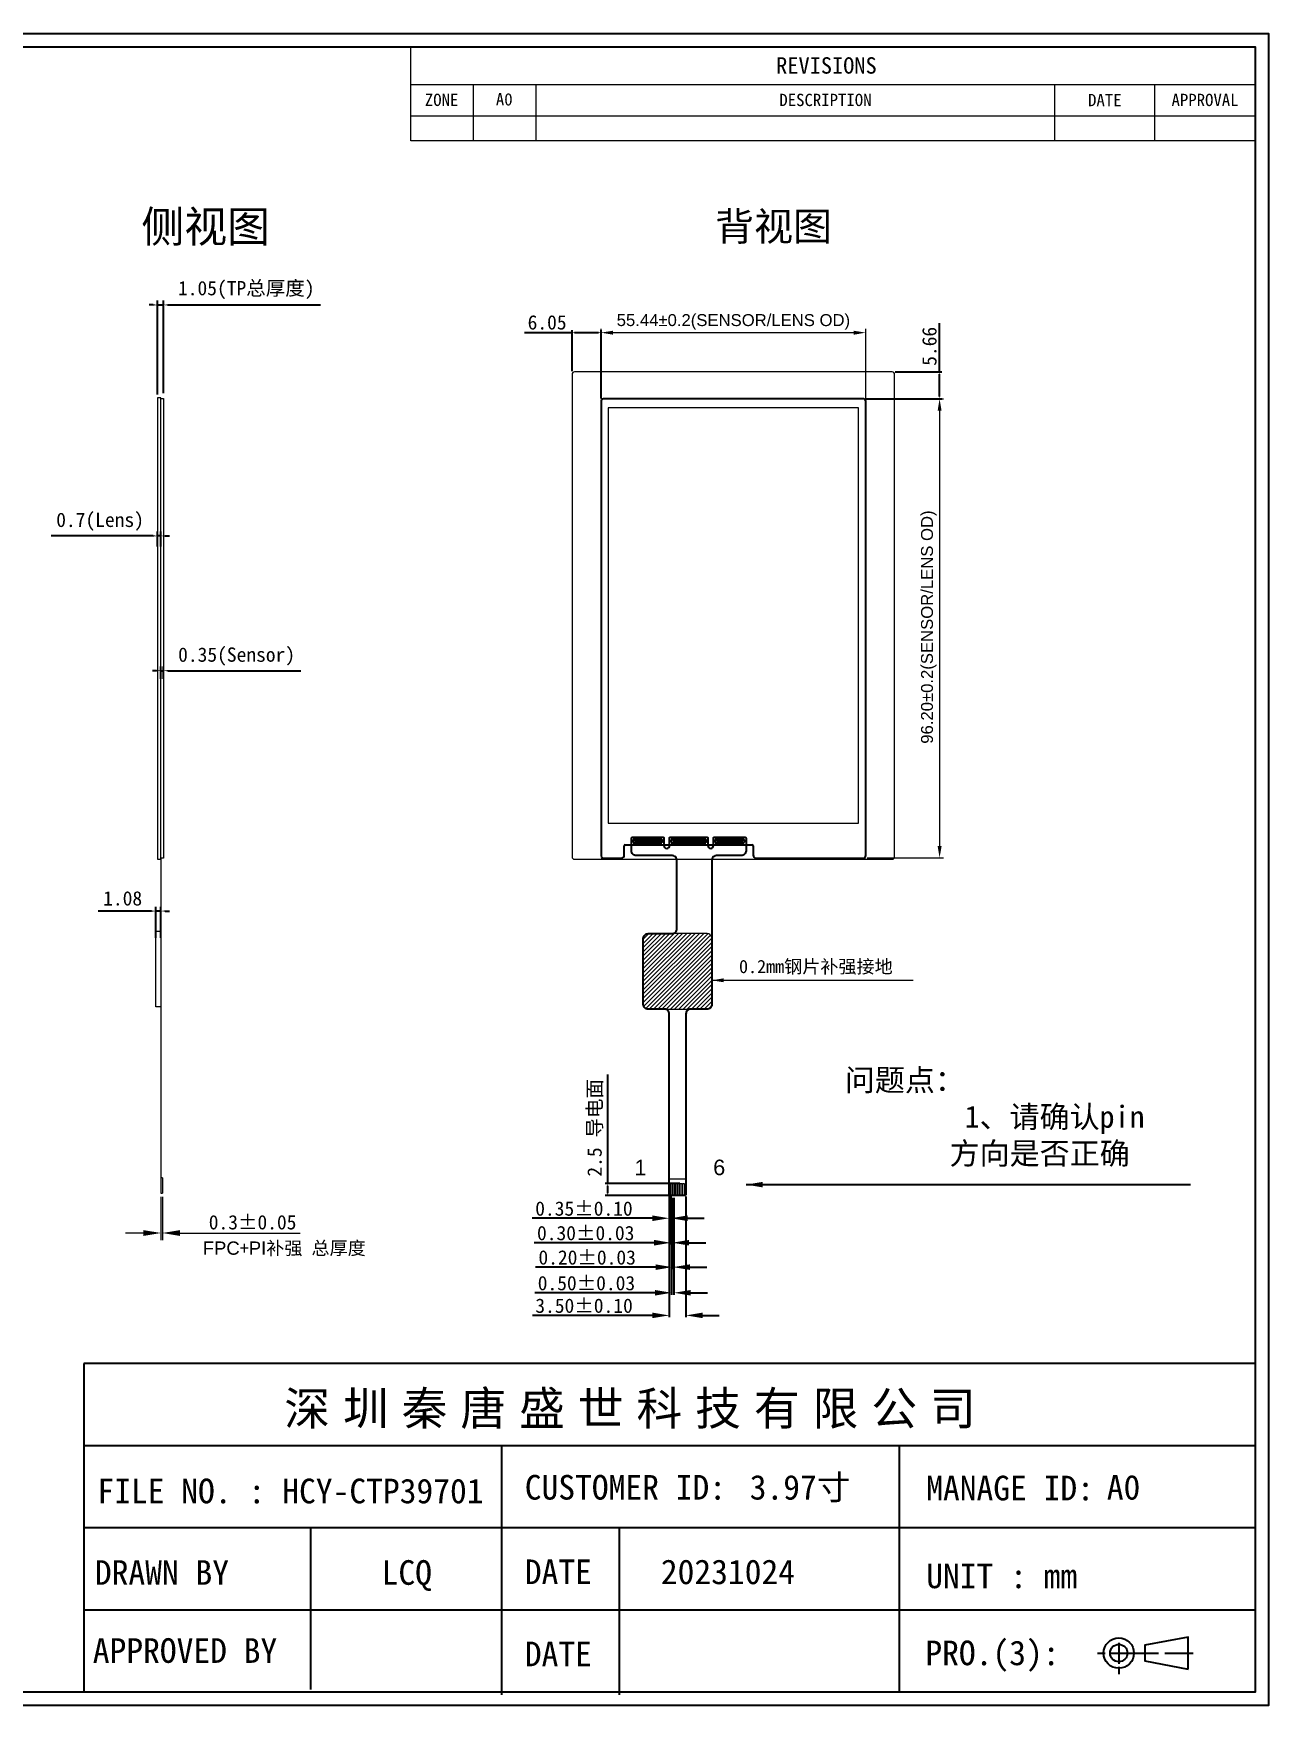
# Model space of a CAD drawing. Header units: millimetres. Extents: x 41784 to 43191, y -4854 to -4504.
# Drawn here: x 41974.5 to 42233.2, y -4854.3 to -4504 of the extents above; entities that cross this region are included whole.
import ezdxf
from ezdxf.lldxf.tags import DXFTag

# ---------------------------------------------------------------- set-up
doc = ezdxf.new("R2010")
doc.units = ezdxf.units.MM
doc.header["$MEASUREMENT"] = 0
doc.header["$PDMODE"] = 3
doc.header["$PDSIZE"] = 0.3125
doc.layers.get('0').update_dxf_attribs({"linetype": 'CONTINUOUS'})
doc.layers.get('Defpoints').update_dxf_attribs({"linetype": 'CONTINUOUS'})
for name, color, linetype in [('COVER LENS', 6, 'CONTINUOUS'), ('FPC', 3, 'CONTINUOUS'), ('sensor OD', 7, 'CONTINUOUS')]:
    doc.layers.add(name, color=color, linetype=linetype)
for name, color, linetype, lineweight in [('DIM', 4, 'CONTINUOUS', 9), ('图框', 2, 'CONTINUOUS', 25), ('背胶', 2, 'CONTINUOUS', 18)]:
    doc.layers.add(name, color=color, linetype=linetype, lineweight=lineweight)
doc.styles.add('AAAAAA', font='arial.ttf')
doc.styles.add('Arial', font='arial.ttf', dxfattribs={"height": 2.5})
doc.styles.get("Standard").update_dxf_attribs({"font": 'simhei.ttf', "height": 3})
doc.styles.add('TITLE', font='arial.ttf')
doc.styles.add('宋体', font='', dxfattribs={"height": 3})
doc.styles.add('样式 1', font='arial.ttf', dxfattribs={"height": 3})
doc.styles.get('宋体').set_extended_font_data('SimSun')
tags = doc.linetypes.add('DASHDOT', pattern=[70, 31, -13, 13, -13]).pattern_tags.tags
tags[10:11] = [DXFTag(74, 4), DXFTag(75, 0), DXFTag(340, '0'), DXFTag(46, 0.0), DXFTag(50, 0.0), DXFTag(44, 0.0), DXFTag(45, 0.0)]
tags[8:9] = [DXFTag(74, 4), DXFTag(75, 0), DXFTag(340, '0'), DXFTag(46, 0.0), DXFTag(50, 0.0), DXFTag(44, 0.0), DXFTag(45, 0.0)]
tags[6:7] = [DXFTag(74, 4), DXFTag(75, 0), DXFTag(340, '0'), DXFTag(46, 0.0), DXFTag(50, 0.0), DXFTag(44, 0.0), DXFTag(45, 0.0)]
tags[4:5] = [DXFTag(74, 4), DXFTag(75, 0), DXFTag(340, '0'), DXFTag(46, 0.0), DXFTag(50, 0.0), DXFTag(44, 0.0), DXFTag(45, 0.0)]
doc.dimstyles.new('ISO-25$0', dxfattribs={"dimtxt": 5, "dimasz": 2.5, "dimexe": 0.8, "dimexo": 0.8, "dimtad": 1, "dimzin": 1, "dimdsep": 46, "dimtxsty": 'Arial', "dimcen": 0, "dimclrd": 256, "dimclre": 256, "dimadec": 0, "dimazin": 0, "dimtfac": 1, "dimtofl": 0, "dimtmove": 0, "dimatfit": 3, "dimfxl": 1, "dimtolj": 1, "dimlwd": 13, "dimlwe": 13, "dimarcsym": 0})
doc.dimstyles.new('ISO-25$7', dxfattribs={"dimscale": 0.5, "dimtxt": 2.5, "dimasz": 2, "dimexe": 0.65, "dimexo": 0, "dimtad": 0, "dimdsep": 46, "dimtxsty": 'TITLE', "dimcen": 1.6, "dimclrd": 7, "dimclre": 73, "dimclrt": 7, "dimazin": 0, "dimtfac": 1, "dimtofl": 0, "dimtmove": 0, "dimatfit": 0, "dimfxl": 1, "dimtolj": 1, "dimlwd": 9, "dimlwe": 9, "dimarcsym": 0})
doc.dimstyles.new('ISO-25_WS', dxfattribs={"dimscale": 1.8, "dimtxt": 5, "dimasz": 2.5, "dimexe": 1.25, "dimexo": 0.625, "dimtad": 1, "dimdsep": 46, "dimtxsty": 'Standard', "dimcen": 2.5, "dimadec": 0, "dimazin": 0, "dimtfac": 1, "dimtmove": 0, "dimatfit": 3, "dimfxl": 1, "dimtolj": 1, "dimtzin": 0, "dimarcsym": 0})
doc.dimstyles.get("Standard").update_dxf_attribs({"dimtxt": 0.18, "dimasz": 0.18, "dimexe": 0.18, "dimexo": 0.0625, "dimgap": 0.09, "dimtad": 0, "dimtih": 1, "dimtoh": 1, "dimdec": 4, "dimzin": 0, "dimdsep": 46, "dimtxsty": 'Standard', "dimcen": 0.09, "dimadec": 0, "dimazin": 0, "dimtfac": 1, "dimtdec": 4, "dimtofl": 0, "dimtmove": 0, "dimatfit": 3, "dimfxl": 1, "dimtolj": 1, "dimtzin": 0, "dimarcsym": 0})
doc.dimstyles.new('STANDARD$0', dxfattribs={"dimtxt": 3.5, "dimasz": 3.5, "dimexe": 0.4, "dimexo": 0.4, "dimgap": 0.4, "dimtad": 1, "dimzin": 0, "dimdsep": 46, "dimtxsty": '宋体', "dimcen": 0, "dimadec": 0, "dimazin": 0, "dimtfac": 1, "dimtofl": 0, "dimtmove": 0, "dimatfit": 3, "dimfxl": 1, "dimtolj": 1, "dimtzin": 0, "dimarcsym": 0})

# ---------------------------------------------------------------- blocks, each defined once
blk = doc.blocks.new('*D196')
at = {"layer": 'Defpoints', "color": 0, "ltscale": 2}
for p in [(42000.49, -4609.28), (42000.49, -4612.61), (42001.19, -4612.61)]:
    blk.add_point(p, dxfattribs=at)
at = {"layer": 'DIM', "color": 0, "lineweight": -2, "ltscale": 2}
for p, q in [((41999.59, -4609.28), (41978.19, -4609.28)), ((42000.49, -4611.48), (42000.49, -4608.38)), ((42001.19, -4609.28), (42000.49, -4609.28)), ((42001.19, -4611.48), (42001.19, -4608.38)), ((42002.09, -4609.28), (42002.99, -4609.28))]:
    blk.add_line(p, q, dxfattribs=at)
at = {"layer": 'DIM', "color": 0, "ltscale": 2}
for points in [[(41999.59, -4609.13), (41999.59, -4609.43), (42000.49, -4609.28)], [(42002.09, -4609.13), (42002.09, -4609.43), (42001.19, -4609.28)]]:
    blk.add_solid(points, dxfattribs=at)
at = {"layer": 'DIM', "color": 0, "ltscale": 2, "insert": (41988.44, -4606.31), "char_height": 3, "attachment_point": 5}
blk.add_mtext('\\A1;0.7(Lens)', dxfattribs=at)
blk = doc.blocks.new('*D197')
at = {"layer": 'Defpoints', "color": 0, "ltscale": 2}
for p in [(42001.74, -4637.52), (42001.19, -4640.38), (42001.74, -4640.38)]:
    blk.add_point(p, dxfattribs=at)
at = {"layer": 'DIM', "color": 0, "lineweight": -2, "ltscale": 2}
for p, q in [((42000.29, -4637.52), (41999.39, -4637.52)), ((42001.19, -4639.25), (42001.19, -4636.62)), ((42001.19, -4637.52), (42001.74, -4637.52)), ((42001.74, -4639.25), (42001.74, -4636.62)), ((42002.64, -4637.52), (42030.51, -4637.52))]:
    blk.add_line(p, q, dxfattribs=at)
at = {"layer": 'DIM', "color": 0, "ltscale": 2}
for points in [[(42000.29, -4637.37), (42000.29, -4637.67), (42001.19, -4637.52)], [(42002.64, -4637.37), (42002.64, -4637.67), (42001.74, -4637.52)]]:
    blk.add_solid(points, dxfattribs=at)
at = {"layer": 'DIM', "color": 0, "ltscale": 2, "insert": (42017.03, -4634.55), "char_height": 3, "attachment_point": 5}
blk.add_mtext('\\A1;0.35(Sensor)', dxfattribs=at)
blk = doc.blocks.new('*D198')
at = {"layer": 'Defpoints', "color": 0}
for p in [(42001.19, -4746.97), (42001.49, -4746.97), (42001.19, -4755.33)]:
    blk.add_point(p, dxfattribs=at)
at = {"layer": 'DIM', "lineweight": 13}
for p, q in [((42001.19, -4747.77), (42001.19, -4756.83)), ((42001.49, -4747.77), (42001.49, -4756.83)), ((41997.49, -4755.33), (41993.79, -4755.33)), ((42005.19, -4755.33), (42030.37, -4755.33))]:
    blk.add_line(p, q, dxfattribs=at)
at = {"layer": 'DIM'}
for points in [[(41997.49, -4754.72), (41997.49, -4755.95), (42001.19, -4755.33)], [(42005.19, -4754.72), (42005.19, -4755.95), (42001.49, -4755.33)]]:
    blk.add_solid(points, dxfattribs=at)
at = {"layer": 'DIM', "color": 0, "insert": (42020.38, -4753.1), "char_height": 3, "attachment_point": 5, "style": '样式 1'}
blk.add_mtext('\\A1;{\\fSimSun|b0|i0|c134|p34;0.3%%p0.05}', dxfattribs=at)
blk = doc.blocks.new('*D199')
at = {"layer": 'Defpoints', "color": 0, "ltscale": 2}
for p in [(42001.74, -4560.89), (42000.49, -4580.8), (42001.74, -4580.52)]:
    blk.add_point(p, dxfattribs=at)
at = {"layer": 'DIM', "color": 0, "lineweight": -2, "ltscale": 2}
for p, q in [((41999.59, -4560.89), (41998.69, -4560.89)), ((42000.49, -4579.67), (42000.49, -4559.99)), ((42000.49, -4560.89), (42001.74, -4560.89)), ((42001.74, -4579.39), (42001.74, -4559.99)), ((42002.64, -4560.89), (42034.58, -4560.89))]:
    blk.add_line(p, q, dxfattribs=at)
at = {"layer": 'DIM', "color": 0, "ltscale": 2}
for points in [[(41999.59, -4560.74), (41999.59, -4561.04), (42000.49, -4560.89)], [(42002.64, -4560.74), (42002.64, -4561.04), (42001.74, -4560.89)]]:
    blk.add_solid(points, dxfattribs=at)
at = {"layer": 'DIM', "color": 0, "ltscale": 2, "insert": (42019.06, -4557.77), "char_height": 3, "attachment_point": 5}
blk.add_mtext('\\A1;1.05(TP总厚度)', dxfattribs=at)
blk = doc.blocks.new('*D200')
at = {"layer": 'Defpoints', "color": 0}
for p in [(42093.35, -4566.7), (42093.35, -4581.09), (42148.79, -4581.31)]:
    blk.add_point(p, dxfattribs=at)
at = {"layer": 'DIM', "lineweight": 13}
for p, q in [((42093.35, -4580.29), (42093.35, -4565.9)), ((42146.29, -4566.7), (42095.85, -4566.7)), ((42148.79, -4580.51), (42148.79, -4565.9))]:
    blk.add_line(p, q, dxfattribs=at)
at = {"layer": 'DIM'}
for points in [[(42095.85, -4566.29), (42095.85, -4567.12), (42093.35, -4566.7)], [(42146.29, -4566.29), (42146.29, -4567.12), (42148.79, -4566.7)]]:
    blk.add_solid(points, dxfattribs=at)
at = {"layer": 'DIM', "color": 0, "insert": (42121.08, -4564.44), "char_height": 2.5, "attachment_point": 5, "style": 'Arial'}
blk.add_mtext('\\A1;55.44%%P0.2(SENSOR/LENS OD)', dxfattribs=at)
blk = doc.blocks.new('*D201')
at = {"layer": 'Defpoints', "color": 0}
for p in [(42148.09, -4580.57), (42148.3, -4676.76), (42164.26, -4676.76)]:
    blk.add_point(p, dxfattribs=at)
at = {"layer": 'DIM', "lineweight": 13}
for p, q in [((42148.89, -4580.57), (42165.06, -4580.57)), ((42164.26, -4583.07), (42164.26, -4674.26)), ((42149.1, -4676.76), (42165.06, -4676.76))]:
    blk.add_line(p, q, dxfattribs=at)
at = {"layer": 'DIM'}
for points in [[(42163.85, -4583.07), (42164.68, -4583.07), (42164.26, -4580.57)], [(42163.85, -4674.26), (42164.68, -4674.26), (42164.26, -4676.76)]]:
    blk.add_solid(points, dxfattribs=at)
at = {"layer": 'DIM', "color": 0, "insert": (42162, -4628.38), "char_height": 2.5, "attachment_point": 5, "rotation": 90, "style": 'Arial'}
blk.add_mtext('\\A1;96.20%%P0.2(SENSOR/LENS OD)', dxfattribs=at)
blk = doc.blocks.new('*D211')
at = {"layer": 'Defpoints', "color": 0, "ltscale": 2}
for p in [(42000.11, -4687.88), (42000.11, -4694.62), (42001.19, -4694.62)]:
    blk.add_point(p, dxfattribs=at)
at = {"layer": '背胶', "color": 0, "lineweight": -2, "ltscale": 2}
for p, q in [((42000.11, -4693.49), (42000.11, -4686.98)), ((42001.19, -4693.49), (42001.19, -4686.98)), ((41999.21, -4687.88), (41988.04, -4687.88)), ((42001.19, -4687.88), (42000.11, -4687.88)), ((42002.09, -4687.88), (42002.99, -4687.88))]:
    blk.add_line(p, q, dxfattribs=at)
at = {"layer": '背胶', "color": 0, "ltscale": 2}
for points in [[(41999.21, -4687.73), (41999.21, -4688.03), (42000.11, -4687.88)], [(42002.09, -4687.73), (42002.09, -4688.03), (42001.19, -4687.88)]]:
    blk.add_solid(points, dxfattribs=at)
at = {"layer": '背胶', "color": 0, "ltscale": 2, "insert": (41993.17, -4685.24), "char_height": 3, "attachment_point": 5}
blk.add_mtext('\\A1;1.08', dxfattribs=at)
blk = doc.blocks.new('*D206')
at = {"layer": 'Defpoints', "color": 0}
for p in [(42107.63, -4747.26), (42107.98, -4747.26), (42107.63, -4752.24)]:
    blk.add_point(p, dxfattribs=at)
at = {"layer": 'DIM', "color": 0, "lineweight": -2}
for p, q in [((42107.63, -4747.66), (42107.63, -4752.64)), ((42107.98, -4747.66), (42107.98, -4752.64))]:
    blk.add_line(p, q, dxfattribs=at)
at = {"layer": 'DIM', "color": 4, "lineweight": -2}
for p, q in [((42104.13, -4752.24), (42078.92, -4752.24)), ((42111.48, -4752.24), (42114.98, -4752.24))]:
    blk.add_line(p, q, dxfattribs=at)
at = {"layer": 'DIM', "color": 4}
for points in [[(42104.13, -4751.65), (42104.13, -4752.82), (42107.63, -4752.24)], [(42111.48, -4751.65), (42111.48, -4752.82), (42107.98, -4752.24)]]:
    blk.add_solid(points, dxfattribs=at)
at = {"layer": 'DIM', "color": 4, "insert": (42089.78, -4750.23), "char_height": 3, "attachment_point": 5, "style": '宋体'}
blk.add_mtext('\\A1;0.35±0.10', dxfattribs=at)
blk = doc.blocks.new('*D207')
at = {"layer": 'Defpoints', "color": 0}
for p in [(42107.98, -4747.58), (42108.28, -4747.58), (42107.98, -4757.37)]:
    blk.add_point(p, dxfattribs=at)
at = {"layer": 'DIM', "color": 0, "lineweight": -2}
for p, q in [((42107.98, -4747.98), (42107.98, -4757.77)), ((42108.28, -4747.98), (42108.28, -4757.77))]:
    blk.add_line(p, q, dxfattribs=at)
at = {"layer": 'DIM', "color": 4, "lineweight": -2}
for p, q in [((42104.48, -4757.37), (42079.32, -4757.37)), ((42111.78, -4757.37), (42115.28, -4757.37))]:
    blk.add_line(p, q, dxfattribs=at)
at = {"layer": 'DIM', "color": 4}
for points in [[(42104.48, -4756.78), (42104.48, -4757.95), (42107.98, -4757.37)], [(42111.78, -4756.78), (42111.78, -4757.95), (42108.28, -4757.37)]]:
    blk.add_solid(points, dxfattribs=at)
at = {"layer": 'DIM', "color": 4, "insert": (42090.15, -4755.36), "char_height": 3, "attachment_point": 5, "style": '宋体'}
blk.add_mtext('\\A1;0.30±0.03', dxfattribs=at)
blk = doc.blocks.new('*D208')
at = {"layer": 'Defpoints', "color": 0}
for p in [(42108.28, -4747.58), (42108.48, -4747.58), (42108.28, -4762.48)]:
    blk.add_point(p, dxfattribs=at)
at = {"layer": 'DIM', "color": 0, "lineweight": -2}
for p, q in [((42108.28, -4747.98), (42108.28, -4762.88)), ((42108.48, -4747.98), (42108.48, -4762.88))]:
    blk.add_line(p, q, dxfattribs=at)
at = {"layer": 'DIM', "color": 4, "lineweight": -2}
for p, q in [((42104.78, -4762.48), (42079.62, -4762.48)), ((42111.98, -4762.48), (42115.48, -4762.48))]:
    blk.add_line(p, q, dxfattribs=at)
at = {"layer": 'DIM', "color": 4}
for points in [[(42104.78, -4761.9), (42104.78, -4763.07), (42108.28, -4762.48)], [(42111.98, -4761.9), (42111.98, -4763.07), (42108.48, -4762.48)]]:
    blk.add_solid(points, dxfattribs=at)
at = {"layer": 'DIM', "color": 4, "insert": (42090.45, -4760.47), "char_height": 3, "attachment_point": 5, "style": '宋体'}
blk.add_mtext('\\A1;0.20±0.03', dxfattribs=at)
blk = doc.blocks.new('*D209')
at = {"layer": 'Defpoints', "color": 0}
for p in [(42108.13, -4747.58), (42108.63, -4747.58), (42108.13, -4767.85)]:
    blk.add_point(p, dxfattribs=at)
at = {"layer": 'DIM', "color": 0, "lineweight": -2}
for p, q in [((42108.13, -4747.98), (42108.13, -4768.25)), ((42108.63, -4747.98), (42108.63, -4768.25))]:
    blk.add_line(p, q, dxfattribs=at)
at = {"layer": 'DIM', "color": 4, "lineweight": -2}
for p, q in [((42104.63, -4767.85), (42079.47, -4767.85)), ((42112.13, -4767.85), (42115.63, -4767.85))]:
    blk.add_line(p, q, dxfattribs=at)
at = {"layer": 'DIM', "color": 4}
for points in [[(42104.63, -4767.27), (42104.63, -4768.44), (42108.13, -4767.85)], [(42112.13, -4767.27), (42112.13, -4768.44), (42108.63, -4767.85)]]:
    blk.add_solid(points, dxfattribs=at)
at = {"layer": 'DIM', "color": 4, "insert": (42090.3, -4765.85), "char_height": 3, "attachment_point": 5, "style": '宋体'}
blk.add_mtext('\\A1;0.50±0.03', dxfattribs=at)
blk = doc.blocks.new('*D210')
at = {"layer": 'Defpoints', "color": 0}
for p in [(42107.63, -4747.26), (42111.13, -4747.28), (42107.63, -4772.59)]:
    blk.add_point(p, dxfattribs=at)
at = {"layer": 'DIM', "color": 0, "lineweight": -2}
for p, q in [((42107.63, -4747.66), (42107.63, -4772.99)), ((42111.13, -4747.68), (42111.13, -4772.99))]:
    blk.add_line(p, q, dxfattribs=at)
at = {"layer": 'DIM', "color": 4, "lineweight": -2}
for p, q in [((42104.13, -4772.59), (42078.97, -4772.59)), ((42114.63, -4772.59), (42118.13, -4772.59))]:
    blk.add_line(p, q, dxfattribs=at)
at = {"layer": 'DIM', "color": 4}
for points in [[(42104.13, -4772.01), (42104.13, -4773.17), (42107.63, -4772.59)], [(42114.63, -4772.01), (42114.63, -4773.17), (42111.13, -4772.59)]]:
    blk.add_solid(points, dxfattribs=at)
at = {"layer": 'DIM', "color": 4, "insert": (42089.8, -4770.58), "char_height": 3, "attachment_point": 5, "style": '宋体'}
blk.add_mtext('\\A1;3.50±0.10', dxfattribs=at)
blk = doc.blocks.new('*D212')
at = {"layer": 'Defpoints', "color": 0, "ltscale": 2}
for p in [(42094.75, -4744.98), (42110.45, -4744.98), (42110.45, -4747.48)]:
    blk.add_point(p, dxfattribs=at)
at = {"layer": 'DIM', "color": 0, "lineweight": -2, "ltscale": 2}
for p, q in [((42094.75, -4744.98), (42094.75, -4722.09)), ((42109.83, -4744.98), (42094.25, -4744.98)), ((42094.75, -4746.98), (42094.75, -4745.48)), ((42109.83, -4747.48), (42094.25, -4747.48))]:
    blk.add_line(p, q, dxfattribs=at)
at = {"layer": 'DIM', "color": 0, "ltscale": 2}
for points in [[(42094.67, -4745.48), (42094.84, -4745.48), (42094.75, -4744.98)], [(42094.67, -4746.98), (42094.84, -4746.98), (42094.75, -4747.48)]]:
    blk.add_solid(points, dxfattribs=at)
at = {"layer": 'DIM', "color": 0, "ltscale": 2, "insert": (42092.16, -4733.29), "char_height": 3, "attachment_point": 5, "rotation": 90}
blk.add_mtext('\\A1;2.5 导电面', dxfattribs=at)
blk = doc.blocks.new('*D216')
at = {"layer": 'Defpoints', "color": 0, "linetype": 'ByBlock', "ltscale": 2}
for p in [(42154.34, -4574.91), (42164.26, -4574.91), (42148.09, -4580.57)]:
    blk.add_point(p, dxfattribs=at)
at = {"layer": 'DIM', "color": 0, "lineweight": -2, "ltscale": 2}
for p, q in [((42164.26, -4574.91), (42164.26, -4564.7)), ((42164.26, -4580.07), (42164.26, -4575.41))]:
    blk.add_line(p, q, dxfattribs=at)
at = {"layer": 'DIM', "color": 0, "linetype": 'ByBlock', "lineweight": -2, "ltscale": 2}
for p, q in [((42154.97, -4574.91), (42164.76, -4574.91)), ((42148.71, -4580.57), (42164.76, -4580.57))]:
    blk.add_line(p, q, dxfattribs=at)
at = {"layer": 'DIM', "color": 0, "linetype": 'ByBlock', "ltscale": 2}
for points in [[(42164.18, -4575.41), (42164.35, -4575.41), (42164.26, -4574.91)], [(42164.18, -4580.07), (42164.35, -4580.07), (42164.26, -4580.57)]]:
    blk.add_solid(points, dxfattribs=at)
at = {"layer": 'DIM', "color": 0, "linetype": 'ByBlock', "ltscale": 2, "insert": (42162.14, -4569.56), "char_height": 3, "attachment_point": 5, "rotation": 90}
blk.add_mtext('\\A1;5.66', dxfattribs=at)
blk = doc.blocks.new('*D217')
at = {"layer": 'Defpoints', "color": 0, "linetype": 'ByBlock', "ltscale": 2}
for p in [(42087.3, -4566.7), (42087.3, -4575.41), (42093.35, -4581.09)]:
    blk.add_point(p, dxfattribs=at)
at = {"layer": 'DIM', "color": 0, "lineweight": -2, "ltscale": 2}
for p, q in [((42087.3, -4566.7), (42077.31, -4566.7)), ((42092.85, -4566.7), (42087.8, -4566.7))]:
    blk.add_line(p, q, dxfattribs=at)
at = {"layer": 'DIM', "color": 0, "linetype": 'ByBlock', "lineweight": -2, "ltscale": 2}
for p, q in [((42087.3, -4574.79), (42087.3, -4566.2)), ((42093.35, -4580.46), (42093.35, -4566.2))]:
    blk.add_line(p, q, dxfattribs=at)
at = {"layer": 'DIM', "color": 0, "linetype": 'ByBlock', "ltscale": 2}
for points in [[(42087.8, -4566.62), (42087.8, -4566.79), (42087.3, -4566.7)], [(42092.85, -4566.62), (42092.85, -4566.79), (42093.35, -4566.7)]]:
    blk.add_solid(points, dxfattribs=at)
at = {"layer": 'DIM', "color": 0, "linetype": 'ByBlock', "ltscale": 2, "insert": (42082.06, -4564.56), "char_height": 3, "attachment_point": 5}
blk.add_mtext('\\A1;6.05', dxfattribs=at)

msp = doc.modelspace()

# ---------------------------------------------------------------- hatches: boundary and pattern name
at = {"layer": '背胶', "ltscale": 2}
h = msp.add_hatch(dxfattribs=at)
h.set_pattern_fill('ANSI31', color=4, scale=5, style=0)
h.set_pattern_definition([(45, (828.95935, 20.56134), (-0.441941738, 0.441941738), [])])
h.paths.add_polyline_path([(42102.215, -4707.427, 0.4142136), (42103.215, -4708.427), (42115.554, -4708.427, 0.4142136), (42116.554, -4707.427), (42116.554, -4693.603, 0.4142136), (42115.554, -4692.603), (42103.215, -4692.603, 0.4142136), (42102.215, -4693.603)])

# ---------------------------------------------------------------- linework, layer by layer
for p, q in [((41985.062, -4782.694), (41985.062, -4851.535)), ((42072.541, -4799.904), (42072.541, -4834.325)), ((42155.826, -4799.904), (42155.826, -4851.535)), ((42097.121, -4817.114), (42097.121, -4834.325)), ((42072.541, -4834.325), (42072.541, -4852.103)), ((42097.121, -4834.325), (42097.121, -4852.103))]:
    msp.add_line(p, q)
at = {"ltscale": 0.5}
for p, q in [((42230.357, -4782.694), (41985.062, -4782.694)), ((42230.357, -4799.904), (41985.062, -4799.904)), ((42230.357, -4817.114), (41985.062, -4817.114)), ((42230.357, -4834.325), (41985.062, -4834.325))]:
    msp.add_line(p, q, dxfattribs=at)
for points in [[(41784.369, -4504.006), (42233.157, -4504.006), (42233.157, -4854.335), (41784.369, -4854.335)], [(41787.169, -4506.806), (42230.357, -4506.806), (42230.357, -4851.535), (41787.169, -4851.535)], [(42216.324, -4846.683), (42216.324, -4840.005), (42207.242, -4841.714), (42207.242, -4844.974)]]:
    msp.add_lwpolyline(points, close=True)
for points in [[(42032.516, -4817.114), (42032.516, -4834.325)], [(42032.516, -4834.325), (42032.516, -4851.001)]]:
    msp.add_lwpolyline(points)
at = {"linetype": 'DASHDOT', "ltscale": 0.2}
for points in [[(42201.791, -4841.212), (42201.791, -4845.577)], [(42197.342, -4843.344), (42198.954, -4843.344)], [(42199.758, -4843.344), (42210.103, -4843.344)], [(42211.416, -4843.344), (42217.343, -4843.344)], [(42201.791, -4846.193), (42201.791, -4847.793)]]:
    msp.add_lwpolyline(points, dxfattribs=at)
for radius in [3.178, 1.824]:
    msp.add_circle((42201.791, -4843.344), radius)
at = {"layer": 'COVER LENS', "lineweight": 0}
msp.add_lwpolyline([(42154.343, -4574.912), (42087.803, -4574.912, 0.4142136), (42087.303, -4575.412), (42087.303, -4676.512, 0.4142136), (42087.803, -4677.012), (42154.343, -4677.012, 0.4142136), (42154.843, -4676.512), (42154.843, -4575.412, 0.4142136)], format="xyb", close=True, dxfattribs=at)
for points in [[(42000.49, -4677.013), (42001.19, -4677.013), (42001.19, -4580.318), (42000.49, -4580.318)], [(42147.293, -4582.462), (42094.853, -4582.462), (42094.853, -4669.462), (42147.293, -4669.462)]]:
    msp.add_lwpolyline(points, close=True, dxfattribs=at)
at = {"layer": 'DIM', "color": 4, "ltscale": 2}
for p, q in [((42001.49, -4743.771), (42001.19, -4743.771)), ((42001.49, -4743.771), (42001.49, -4746.971)), ((42001.19, -4746.971), (42001.49, -4746.971))]:
    msp.add_line(p, q, dxfattribs=at)
at = {"layer": 'DIM', "color": 3, "ltscale": 2}
msp.add_lwpolyline([(42001.19, -4676.813), (42001.19, -4580.518), (42001.74, -4580.518), (42001.74, -4676.813), (42001.19, -4676.813), (42001.19, -4746.971)], dxfattribs=at)
msp.add_lwpolyline([(42000.109, -4692.096), (42001.19, -4692.096), (42001.19, -4707.92), (42000.109, -4707.92)], close=True, dxfattribs=at)
at = {"layer": 'FPC', "color": 3, "ltscale": 2}
msp.add_lwpolyline([(42115.554, -4708.427), (42112.134, -4708.427, 0.4142136), (42111.134, -4709.427), (42111.134, -4747.278, -0.4142136), (42110.934, -4747.478), (42107.834, -4747.478, -0.4142136), (42107.634, -4747.278), (42107.634, -4709.427, 0.4142136), (42106.634, -4708.427), (42103.215, -4708.427, -0.4142136), (42102.215, -4707.427), (42102.215, -4693.603, -0.4142136), (42103.215, -4692.603), (42108.237, -4692.603, 0.4142136), (42109.237, -4691.603), (42109.237, -4677.254, 0.4142136), (42108.237, -4676.254), (42100.719, -4676.254, -0.4142136), (42099.719, -4675.254), (42099.719, -4672.614, -0.4142136), (42099.919, -4672.414), (42106.419, -4672.414, -0.4142136), (42106.519, -4672.514), (42106.519, -4674.149, 0.4142136), (42107.119, -4674.749), (42107.119, -4674.749, 0.4142136), (42107.719, -4674.149), (42107.719, -4672.514, -0.4142136), (42107.819, -4672.414), (42115.619, -4672.414, -0.4142136), (42115.719, -4672.514), (42115.719, -4674.149, 0.4142136), (42116.319, -4674.749), (42116.319, -4674.749, 0.4142136), (42116.919, -4674.149), (42116.919, -4672.514, -0.4142136), (42117.019, -4672.414), (42123.519, -4672.414, -0.4142136), (42123.719, -4672.614), (42123.719, -4675.254, -0.4142136), (42122.719, -4676.254), (42117.554, -4676.254, 0.4142136), (42116.554, -4677.254), (42116.554, -4707.427, -0.4142136), (42115.554, -4708.427)], format="xyb", dxfattribs=at)
at = {"layer": 'FPC', "color": 1, "linetype": 'Continuous'}
for points in [[(42100.269, -4673.389), (42100.019, -4673.389), (42100.019, -4673.039), (42100.269, -4673.039), (42100.269, -4672.614), (42100.569, -4672.614), (42100.569, -4673.814), (42100.269, -4673.814)], [(42105.969, -4673.389), (42106.219, -4673.389), (42106.219, -4673.039), (42105.969, -4673.039), (42105.969, -4672.614), (42105.669, -4672.614), (42105.669, -4673.814), (42105.969, -4673.814)], [(42108.269, -4673.389), (42108.019, -4673.389), (42108.019, -4673.039), (42108.269, -4673.039), (42108.269, -4672.614), (42108.569, -4672.614), (42108.569, -4673.814), (42108.269, -4673.814)], [(42115.169, -4673.389), (42115.419, -4673.389), (42115.419, -4673.039), (42115.169, -4673.039), (42115.169, -4672.614), (42114.869, -4672.614), (42114.869, -4673.814), (42115.169, -4673.814)], [(42117.469, -4673.389), (42117.219, -4673.389), (42117.219, -4673.039), (42117.469, -4673.039), (42117.469, -4672.614), (42117.769, -4672.614), (42117.769, -4673.814), (42117.469, -4673.814)], [(42123.169, -4673.389), (42123.419, -4673.389), (42123.419, -4673.039), (42123.169, -4673.039), (42123.169, -4672.614), (42122.869, -4672.614), (42122.869, -4673.814), (42123.169, -4673.814)]]:
    msp.add_lwpolyline(points, close=True, dxfattribs=at)
at = {"layer": 'FPC', "color": 1}
for points in [[(42100.869, -4672.614), (42100.869, -4673.814), (42101.169, -4673.814), (42101.169, -4672.614)], [(42101.469, -4672.614), (42101.469, -4673.814), (42101.769, -4673.814), (42101.769, -4672.614)], [(42102.069, -4672.614), (42102.069, -4673.814), (42102.369, -4673.814), (42102.369, -4672.614)], [(42102.669, -4672.614), (42102.669, -4673.814), (42102.969, -4673.814), (42102.969, -4672.614)], [(42103.269, -4672.614), (42103.269, -4673.814), (42103.569, -4673.814), (42103.569, -4672.614)], [(42103.869, -4672.614), (42103.869, -4673.814), (42104.169, -4673.814), (42104.169, -4672.614)], [(42104.469, -4672.614), (42104.469, -4673.814), (42104.769, -4673.814), (42104.769, -4672.614)], [(42105.069, -4672.614), (42105.069, -4673.814), (42105.369, -4673.814), (42105.369, -4672.614)], [(42108.869, -4672.614), (42108.869, -4673.814), (42109.169, -4673.814), (42109.169, -4672.614)], [(42109.469, -4672.614), (42109.469, -4673.814), (42109.769, -4673.814), (42109.769, -4672.614)], [(42110.069, -4672.614), (42110.069, -4673.814), (42110.369, -4673.814), (42110.369, -4672.614)], [(42110.669, -4672.614), (42110.669, -4673.814), (42110.969, -4673.814), (42110.969, -4672.614)], [(42111.269, -4672.614), (42111.269, -4673.814), (42111.569, -4673.814), (42111.569, -4672.614)], [(42111.869, -4672.614), (42111.869, -4673.814), (42112.169, -4673.814), (42112.169, -4672.614)], [(42112.469, -4672.614), (42112.469, -4673.814), (42112.769, -4673.814), (42112.769, -4672.614)], [(42113.069, -4672.614), (42113.069, -4673.814), (42113.369, -4673.814), (42113.369, -4672.614)], [(42113.669, -4672.614), (42113.669, -4673.814), (42113.969, -4673.814), (42113.969, -4672.614)], [(42114.269, -4672.614), (42114.269, -4673.814), (42114.569, -4673.814), (42114.569, -4672.614)], [(42118.069, -4672.614), (42118.069, -4673.814), (42118.369, -4673.814), (42118.369, -4672.614)], [(42118.669, -4672.614), (42118.669, -4673.814), (42118.969, -4673.814), (42118.969, -4672.614)], [(42119.269, -4672.614), (42119.269, -4673.814), (42119.569, -4673.814), (42119.569, -4672.614)], [(42119.869, -4672.614), (42119.869, -4673.814), (42120.169, -4673.814), (42120.169, -4672.614)], [(42120.469, -4672.614), (42120.469, -4673.814), (42120.769, -4673.814), (42120.769, -4672.614)], [(42121.069, -4672.614), (42121.069, -4673.814), (42121.369, -4673.814), (42121.369, -4672.614)], [(42121.669, -4672.614), (42121.669, -4673.814), (42121.969, -4673.814), (42121.969, -4672.614)], [(42122.269, -4672.614), (42122.269, -4673.814), (42122.569, -4673.814), (42122.569, -4672.614)]]:
    msp.add_lwpolyline(points, close=True, dxfattribs=at)
at = {"layer": 'sensor OD'}
for p, q in [((42093.454, -4580.667), (42093.355, -4581.064)), ((42093.355, -4581.064), (42093.355, -4676.268)), ((42093.851, -4580.568), (42093.454, -4580.667)), ((42148.295, -4580.568), (42093.851, -4580.568)), ((42148.692, -4580.667), (42148.295, -4580.568)), ((42148.791, -4581.064), (42148.692, -4580.667)), ((42148.791, -4676.268), (42148.791, -4581.064)), ((42093.355, -4676.268), (42093.454, -4676.664)), ((42093.454, -4676.664), (42093.851, -4676.763)), ((42093.851, -4676.763), (42097.619, -4676.763)), ((42098.219, -4676.163), (42098.219, -4674.214)), ((42098.419, -4674.014), (42125.019, -4674.014)), ((42125.219, -4674.214), (42125.219, -4676.163)), ((42125.819, -4676.763), (42148.295, -4676.763)), ((42148.295, -4676.763), (42148.692, -4676.664)), ((42148.692, -4676.664), (42148.791, -4676.268))]:
    msp.add_line(p, q, dxfattribs=at)
for centre, radius, start, end in [((42097.619, -4676.163), 0.6, 270, 0), ((42098.419, -4674.214), 0.2, 90, 180), ((42125.019, -4674.214), 0.2, 360, 90), ((42125.819, -4676.163), 0.6, 180, 270)]:
    msp.add_arc(centre, radius, start, end, dxfattribs=at)
at = {"layer": '图框', "lineweight": 5}
for p, q in [((42053.532, -4526.485), (42053.532, -4506.806)), ((42230.357, -4526.485), (42053.532, -4526.485))]:
    msp.add_line(p, q, dxfattribs=at)
for points in [[(42053.532, -4514.678), (42230.357, -4514.678)], [(42066.652, -4526.485), (42066.652, -4514.678)], [(42079.771, -4526.485), (42079.771, -4514.678)], [(42188.376, -4526.485), (42188.376, -4514.678)], [(42209.367, -4526.485), (42209.367, -4514.678)], [(42053.532, -4521.238), (42230.357, -4521.238)]]:
    msp.add_lwpolyline(points, dxfattribs=at)
at = {"layer": '背胶', "color": 4, "ltscale": 2}
msp.add_line((42107.634, -4743.978), (42111.134, -4743.978), dxfattribs=at)
msp.add_lwpolyline([(42115.554, -4692.603), (42103.215, -4692.603, 0.4142136), (42102.215, -4693.603), (42102.215, -4707.427, 0.4142136), (42103.215, -4708.427), (42115.554, -4708.427, 0.4142136), (42116.554, -4707.427), (42116.554, -4693.603, 0.4142136)], format="xyb", close=True, dxfattribs=at)
for points in [[(42107.953, -4744.978), (42108.253, -4744.978), (42108.253, -4747.478), (42107.953, -4747.478)], [(42108.453, -4744.978), (42108.753, -4744.978), (42108.753, -4747.478), (42108.453, -4747.478)], [(42108.953, -4744.978), (42109.253, -4744.978), (42109.253, -4747.478), (42108.953, -4747.478)], [(42109.453, -4744.978), (42109.753, -4744.978), (42109.753, -4747.478), (42109.453, -4747.478)], [(42109.953, -4744.978), (42110.253, -4744.978), (42110.253, -4747.478), (42109.953, -4747.478)], [(42110.453, -4744.978), (42110.753, -4744.978), (42110.753, -4747.478), (42110.453, -4747.478)]]:
    msp.add_lwpolyline(points, close=True, dxfattribs=at)

# ---------------------------------------------------------------- texts
at = {"color": 7, "style": 'Arial'}
msp.add_text(' 深 圳 秦 唐 盛 世 科 技 有 限 公 司', height=7.01715, dxfattribs=at).set_placement((42024.298, -4795.575))
at = {"style": '宋体'}
for s, height, p in [('CUSTOMER ID:', 5.16309, (42077.384, -4811.187)), ('MANAGE ID:', 5.1631, (42161.464, -4811.343)), ('FILE NO. : ', 5.16309, (41987.884, -4811.962)), ('DRAWN BY', 5.1631, (41987.349, -4829.038)), ('DATE', 5.1631, (42077.393, -4828.895)), ('DATE', 5.1631, (42077.393, -4828.895)), ('UNIT : mm', 5.1631, (42161.464, -4829.745)), ('APPROVED BY', 5.16309, (41986.909, -4845.389)), ('DATE', 5.1631, (42077.393, -4846.105)), ('PRO.(3):', 5.1631, (42161.28, -4845.883))]:
    msp.add_text(s, height=height, dxfattribs=at).set_placement(p)
at = {"color": 4, "style": '宋体'}
for s, height, p in [('3.97寸', 5.1631, (42124.493, -4811.187)), ('A0', 5.1631, (42199.284, -4811.187)), ('HCY-CTP39701', 5.16309, (42026.602, -4811.962)), ('LCQ', 5.1631, (42047.406, -4829.038)), ('20231024', 5.1631, (42105.883, -4828.895))]:
    msp.add_text(s, height=height, dxfattribs=at).set_placement(p)
at = {"attachment_point": 1}
for s, insert, char_height, width in [('{\\fSimSun|b0|i0|c134|p54;侧视图}', (41997.088, -4541.188), 6.58411, 128.45945), ('{\\fSimSun|b0|i0|c134|p54;背视图}', (42117.242, -4541.444), 5.98556, 24.40042), ('{\\fSimSun|b0|i0|c134|p54;\\C1;问题点：\\P        1、请确认pin\\P       方向是否正确}', (42144.415, -4720.983), 4.60888, 186.22479)]:
    msp.add_mtext(s, dxfattribs=dict(at, insert=insert, char_height=char_height, width=width))
at = {"layer": 'DIM', "char_height": 2.7783, "width": 39.4889, "attachment_point": 4, "style": 'AAAAAA'}
for s, insert in [('{\\fSimSun|b0|i0|c134|p54;0.2mm钢片补强接地}', (42122.256, -4699.663)), ('FPC{\\fSimSun|b0|i0|c134|p34;+}PI{\\fSimSun|b0|i0|c134|p34;补强 总厚度}', (42009.927, -4758.663))]:
    msp.add_mtext(s, dxfattribs=dict(at, insert=insert))
at = {"layer": 'DIM', "color": 1, "lineweight": 0, "char_height": 3.25464, "width": 6.60497, "attachment_point": 1, "style": '宋体'}
for s, insert in [('{\\fArial|b0|i0|c0|p34;6}', (42116.839, -4739.956)), ('{\\fArial|b0|i0|c0|p34;1}', (42100.353, -4739.969))]:
    msp.add_mtext(s, dxfattribs=dict(at, insert=insert))
at = {"layer": '图框', "lineweight": 5, "width": 14.99501, "attachment_point": 5, "style": '宋体'}
for s, insert, char_height in [('{\\C2;REVISIONS}', (42140.563, -4510.742), 3.44064), ('ZONE', (42059.967, -4517.94), 2.5805), ('A0', (42073.087, -4517.83), 2.5805), ('DESCRIPTION', (42140.356, -4517.958), 2.58048), ('DATE', (42198.871, -4517.958), 2.5805), ('APPROVAL', (42219.862, -4517.958), 2.5805)]:
    msp.add_mtext(s, dxfattribs=dict(at, insert=insert, char_height=char_height))

# ---------------------------------------------------------------- dimensions: what is measured, and where the dimension line sits
at = {"layer": 'DIM', "color": 4, "ltscale": 2}
for base, p1, p2, text, picture, middle in [((42001.74, -4560.894), (42000.49, -4580.8), (42001.74, -4580.518), '1.05(TP总厚度)', '*D199', (42019.058, -4557.772)), ((42000.49, -4609.284), (42001.19, -4612.609), (42000.49, -4612.609), '<>(Lens)', '*D196', (41988.438, -4606.314)), ((42001.74, -4637.52), (42001.19, -4640.377), (42001.74, -4640.377), '0.35(Sensor)', '*D197', (42017.027, -4634.549))]:
    dim = msp.add_linear_dim(base=base, p1=p1, p2=p2, text=text, dimstyle='ISO-25_WS', override={"dimasz": 0.5, "dimexe": 0.5, "dimarcsym": 1}, dxfattribs=at)
    dim.commit()
    dim.dimension.update_dxf_attribs({"geometry": picture, "text_midpoint": middle})
at = {"layer": 'DIM'}
for base, p1, p2, angle, picture, middle in [((42093.349, -4566.703), (42148.791, -4581.313), (42093.349, -4581.087), 180, '*D200', (42121.075, -4566.703)), ((42164.2628, -4676.7635), (42148.0867, -4580.5682), (42148.2954, -4676.7635), 90, '*D201', (42164.2628, -4628.384))]:
    dim = msp.add_linear_dim(base=base, p1=p1, p2=p2, angle=angle, text='<>%%P0.2(SENSOR/LENS OD)', dimstyle='ISO-25$0', dxfattribs=at)
    dim.commit()
    dim.dimension.update_dxf_attribs({"geometry": picture, "text_midpoint": middle, "dimtype": 160})
at = {"layer": 'DIM', "color": 4, "linetype": 'ByBlock', "ltscale": 2}
dim = msp.add_linear_dim(base=(42087.303, -4566.703), p1=(42093.349, -4581.087), p2=(42087.303, -4575.412), dimstyle='ISO-25_WS', override={"dimscale": 1, "dimasz": 0.5, "dimexe": 0.5}, dxfattribs=at)
dim.commit()
dim.dimension.update_dxf_attribs({"geometry": '*D217', "text_midpoint": (42082.057, -4564.561)})
dim = msp.add_linear_dim(base=(42164.263, -4574.912), p1=(42148.087, -4580.568), p2=(42154.343, -4574.912), angle=90, dimstyle='ISO-25_WS', override={"dimscale": 1, "dimasz": 0.5, "dimexe": 0.5}, dxfattribs=at)
dim.commit()
dim.dimension.update_dxf_attribs({"geometry": '*D216', "text_midpoint": (42162.138, -4569.557)})
at = {"layer": 'DIM', "color": 4, "ltscale": 2}
dim = msp.add_linear_dim(base=(42094.754, -4744.978), p1=(42110.453, -4747.478), p2=(42110.453, -4744.978), angle=90, text='<> 导电面', dimstyle='ISO-25_WS', override={"dimscale": 1, "dimasz": 0.5, "dimexe": 0.5}, dxfattribs=at)
dim.commit()
dim.dimension.update_dxf_attribs({"geometry": '*D212', "text_midpoint": (42094.754, -4733.286), "dimtype": 160})
at = {"layer": 'DIM'}
dim = msp.add_linear_dim(base=(42001.19, -4755.332), p1=(42001.49, -4746.971), p2=(42001.19, -4746.971), text='{\\fSimSun|b0|i0|c134|p34;0.3%%p0.05}', dimstyle='ISO-25$0', override={"dimasz": 3.7, "dimexe": 1.5, "dimtxsty": '样式 1'}, dxfattribs=at)
dim.commit()
dim.dimension.update_dxf_attribs({"geometry": '*D198', "text_midpoint": (42020.379, -4755.332), "dimtype": 160})
dim = msp.add_linear_dim(base=(42107.634, -4752.236), p1=(42107.984, -4747.259), p2=(42107.634, -4747.259), dimstyle='STANDARD$0', override={"dimtxt": 3, "dimtxsty": '宋体', "dimclrd": 4, "dimclrt": 4, "dimtol": 1, "dimtp": 0.1, "dimtm": 0.1}, dxfattribs=at)
dim.commit()
dim.dimension.update_dxf_attribs({"geometry": '*D206', "text_midpoint": (42089.776, -4750.228)})
for base, p1, p2, override, picture, middle in [((42107.634, -4772.59), (42111.134, -4747.278), (42107.634, -4747.259), {"dimtxt": 3, "dimtxsty": '宋体', "dimclrd": 4, "dimclrt": 4, "dimtol": 1, "dimtp": 0.1, "dimtm": 0.1}, '*D210', (42089.801, -4772.59)), ((42107.984, -4757.367), (42108.284, -4747.576), (42107.984, -4747.576), {"dimtxt": 3, "dimtxsty": '宋体', "dimclrd": 4, "dimclrt": 4, "dimtol": 1, "dimtp": 0.03, "dimtm": 0.03}, '*D207', (42090.151, -4757.367)), ((42108.134, -4767.854), (42108.634, -4747.576), (42108.134, -4747.576), {"dimtxt": 3, "dimtxsty": '宋体', "dimclrd": 4, "dimclrt": 4, "dimtol": 1, "dimtp": 0.03, "dimtm": 0.03}, '*D209', (42090.301, -4767.854)), ((42108.284, -4762.482), (42108.484, -4747.576), (42108.284, -4747.576), {"dimtxt": 3, "dimtxsty": '宋体', "dimclrd": 4, "dimclrt": 4, "dimtol": 1, "dimtp": 0.03, "dimtm": 0.03}, '*D208', (42090.451, -4762.482))]:
    dim = msp.add_linear_dim(base=base, p1=p1, p2=p2, dimstyle='STANDARD$0', override=override, dxfattribs=at)
    dim.commit()
    dim.dimension.update_dxf_attribs({"geometry": picture, "text_midpoint": middle, "dimtype": 160})
at = {"layer": '背胶', "color": 4, "ltscale": 2}
dim = msp.add_linear_dim(base=(42000.109, -4687.882), p1=(42001.19, -4694.619), p2=(42000.109, -4694.619), dimstyle='ISO-25_WS', override={"dimasz": 0.5, "dimexe": 0.5, "dimarcsym": 1}, dxfattribs=at)
dim.commit()
dim.dimension.update_dxf_attribs({"geometry": '*D211', "text_midpoint": (41993.173, -4685.24)})

# ---------------------------------------------------------------- leaders
at = {"layer": 'DIM'}
for points, dimstyle, override in [([(42116.554, -4702.384), (42158.716, -4702.384)], 'ISO-25$7', {"dimscale": 1, "dimtxt": 5, "dimasz": 2.5, "dimexe": 0.8, "dimexo": 0.8, "dimtad": 1, "dimzin": 1, "dimtxsty": 'Arial', "dimcen": 0, "dimclrd": 256, "dimclre": 256, "dimclrt": 0, "dimadec": 0, "dimatfit": 3, "dimlwd": 13, "dimlwe": 13}), ([(42123.722, -4745.199), (42216.815, -4745.199)], 'Standard', {"dimtxt": 3, "dimasz": 3.5, "dimexe": 0.4, "dimexo": 0.4, "dimgap": 0.4, "dimtad": 1, "dimtih": 0, "dimtoh": 0, "dimdec": 2, "dimtxsty": '宋体', "dimcen": 0, "dimclrd": 4, "dimclrt": 4, "dimtol": 1, "dimtp": 0.03, "dimtm": 0.03, "dimtdec": 2})]:
    msp.add_leader(points, dimstyle=dimstyle, override=override, dxfattribs=at)

doc.saveas('drawing.dxf')
